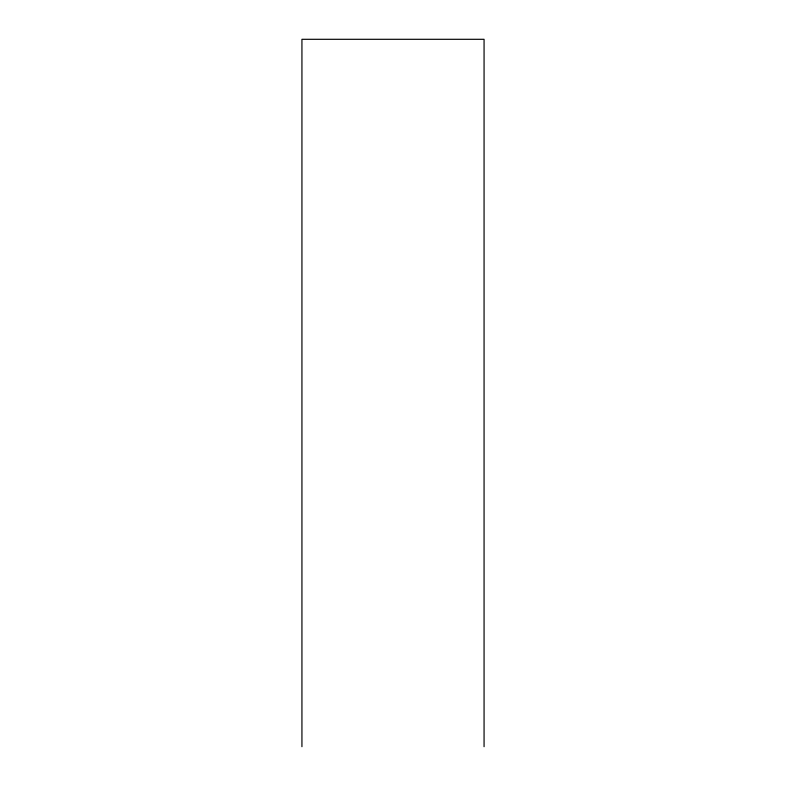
<?xml version="1.0" encoding="UTF-8"?>
<svg xmlns="http://www.w3.org/2000/svg" width="786" height="786" viewBox="0 0 786 786"><rect width="100%" height="100%" fill="white"/><g stroke="black" fill="none" stroke-linecap="round" stroke-linejoin="round"><path stroke-width="1.18" d="M484.068 746.7L484.068 39.3L301.932 39.3L301.932 746.7"/></g></svg>
